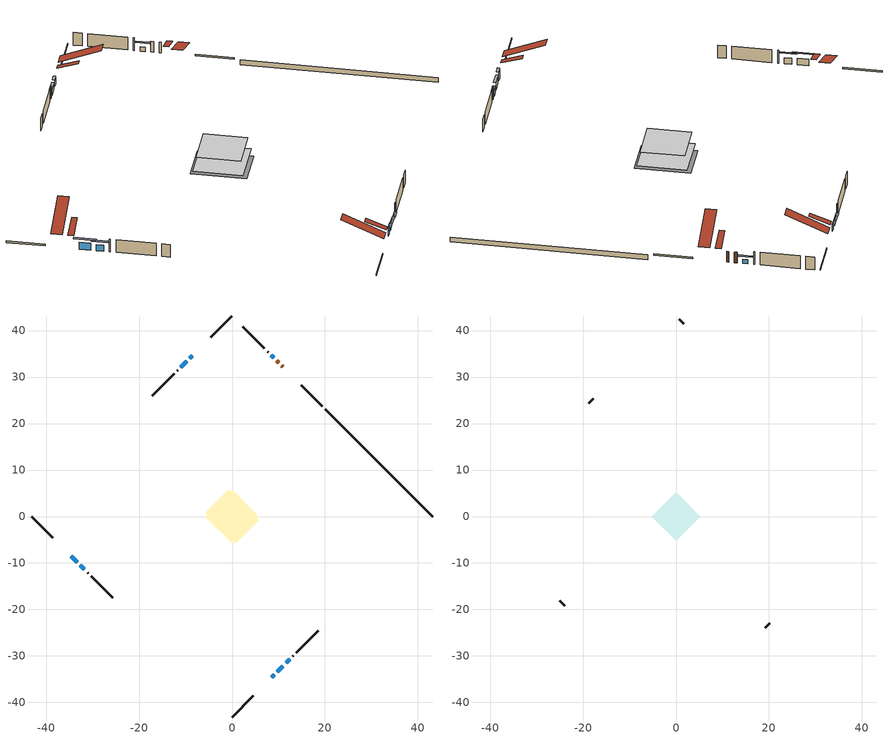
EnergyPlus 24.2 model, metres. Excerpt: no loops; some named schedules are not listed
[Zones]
conditioned space
 floor adiabatic (Floor2 construction): -5.7,0 0,5.7 5.7,0 0,-5.7 z0.44
 floor adiabatic (AdiabaticFloorConstruction): -5.81,0 0,5.81 5.81,0 0,-5.81 z0.44
 floor foundation (Slab1 construction): -5.77,0.85 -0.85,5.77 5.77,-0.85 0.85,-5.77 z-0.47
 wall outside (RimJoist1 construction): 0,-43.14 4.55,-38.58 / -43.14,0 -38.58,-4.55 / 0,43.14 -4.55,38.58 / 19.42,23.72 14.86,28.27 z0.44:0.74
 wall outside (AdiabaticWallConstruction 1): 10.87,32.26 10.66,32.47 / 10.01,33.13 9.65,33.49 z0.44:2.47
 wall outside (AdiabaticWallConstruction): 8.54,-34.59 9.08,-34.05 z0.44:2.12; -8.54,34.59 -9.08,34.05 z0.44:1.56; 8.99,34.14 8.42,34.72 z0.44:1.26; -9.74,33.4 -11.03,32.1 z0.44:1.41; 9.74,-33.4 10.96,-32.17 z0.44:1.76; 11.62,-31.52 12.43,-30.71 z0.44:1.38; -34.59,-8.54 -33.26,-9.88 z0.44:1.71; -32.61,-10.53 -31.74,-11.39 z0.44:1.61
 wall outside (Wall1 construction): 13.08,-30.05 13.21,-29.93 / -31.09,-12.05 -30.96,-12.17 / -11.69,31.45 -11.81,31.32 / 7.76,35.38 7.64,35.5 z0.44:2.88
 wall outside (Wall2 construction): 13.86,-29.27 18.53,-24.6 / -30.31,-12.83 -25.64,-17.5 / -12.47,30.67 -17.14,26 / 6.98,36.15 2.31,40.82 z0.44:2.88
 wall foundation (FoundationWall1 construction): 43.14,0 20.07,23.06 z-0.47:0.44
 window (WindowConstruction 6): 8.54,-34.59 9.08,-34.05 z0.44:2.12
 window (WindowConstruction 7): -8.54,34.59 -9.08,34.05 z0.44:1.56
 window (WindowConstruction): 8.99,34.14 8.42,34.72 z0.44:1.25
 window (WindowConstruction 1): -9.74,33.4 -11.03,32.1 z0.44:1.41
 window (WindowConstruction 2): 9.74,-33.4 10.96,-32.17 z0.44:1.76
 window (WindowConstruction 3): 11.62,-31.52 12.43,-30.71 z0.44:1.38
 window (WindowConstruction 4): -34.59,-8.54 -33.26,-9.87 z0.44:1.71
 window (WindowConstruction 5): -32.61,-10.53 -31.74,-11.39 z0.44:1.61
 door (Door): 10.87,32.26 10.66,32.47 z0.44:2.47
 door (Door 1): 10.01,33.13 9.65,33.49 z0.44:2.47
 ceiling adiabatic (AdiabaticFloorConstruction): 0,-5.81 5.81,0 0,5.81 -5.81,0 z0.44
 roof outside (Roof2 construction): 7.89,-35.25,2.88 5.33,-32.7,4.08 4.66,-33.37,4.08 7.22,-35.92,2.88; -35.25,-7.89,2.88 -32.7,-5.33,4.08 -33.37,-4.66,4.08 -35.92,-7.22,2.88; -7.89,35.25,2.88 -5.33,32.7,4.08 -4.66,33.37,4.08 -7.22,35.92,2.88; 11.53,31.61,2.88 8.98,29.05,4.08 9.65,28.38,4.08 12.2,30.93,2.88
attic - vented
 floor to conditioned space (Floor1 construction Reversed): -5.18,0 0,5.18 5.18,0 0,-5.18 z2.88
 wall outside (Wall3 construction): 19.19,-23.95 20.19,-22.95 / -24.98,-18.16 -23.98,-19.16 / -17.8,25.34 -18.8,24.34 / 1.66,41.48 0.66,42.48 z0.44:2.88
 roof outside (Roof1 construction): 6.56,-36.58,2.88 1.58,-31.6,5.81 0.24,-32.95,5.81 5.21,-37.93,2.88; -36.58,-6.56,2.88 -31.6,-1.58,5.81 -32.95,-0.24,5.81 -37.93,-5.21,2.88; -6.56,36.58,2.88 -1.58,31.6,5.81 -0.24,32.95,5.81 -5.21,37.93,2.88; 12.86,30.28,2.88 7.89,25.3,5.81 9.23,23.96,5.81 14.21,28.93,2.88
shading: 9.23,-33.91 8.4,-34.73 8.69,-35.03 9.52,-34.2 z2.32; -9.23,33.91 -8.4,34.73 -8.69,35.03 -9.52,34.2 z1.76; 7.88,35.26 9.53,33.61 9.82,33.9 8.17,35.55 z2.01; -11.18,31.96 -9.6,33.54 -9.89,33.83 -11.47,32.25 z1.61; 11.1,-32.03 9.6,-33.54 9.89,-33.83 11.4,-32.32 z1.96; 12.57,-30.57 11.48,-31.66 11.77,-31.95 12.86,-30.86 z1.58; -32.62,-10.52 -35.24,-7.9 -35.53,-8.19 -32.91,-10.81 z2.62; -31.17,-11.97 -33.18,-9.96 -33.47,-10.25 -31.46,-12.26 z2.42
[Building]
Building 1: Terrain=Suburbs
[Site:Location]
Moncton Intl AP_NB: Latitude {deg}=46.11; Longitude {deg}=-64.68; Time Zone {hr}=-4; Elevation {m}=71; Keep Site Location Information=Yes
[Site:GroundTemperature:Shallow]
1.33672, -0.726403, -0.891626, 0.0874321, 4.0178, 7.92987, 11.3214, 13.4699, 13.6524, 11.905, 8.59993, 4.80787
[Site:WaterMainsTemperature]
Calculation Method=Schedule; Temperature Schedule=mains temperature schedule
[Material] Roughness=Rough; Thermal Absorptance=0.9
Name | Thickness {m} | Conductivity {W/m-K} | Density {kg/m3} | Specific Heat {J/kg-K} | Solar Absorptance | Visible Absorptance
asphalt or fiberglass shingles | 0.00635 | 0.162714 | 1121.4 | 1465.45 | 0.4 | 0.4
ceiling loosefill ins | 0.169333 | 0.0480833 | 16.02 | 1046.75 | 0.7 | 0.7
ceiling stud and cavity | 0.1397 | 0.255924 | 65.682 | 1177.47 | 0.7 | 0.7
concrete 4.0 in. | 0.1016 | 1.803125 | 2242.8 | 837.4 | 0.7 | 0.7
concrete 8.0 in. | 0.2032 | 1.803125 | 2242.8 | 837.4 | 0.7 | 0.7
door material | 0.04445 | 0.0639163 | 512.64 | 1214.23 | 0.7 | 0.7
door material 1 | 0.04445 | 0.053851 | 512.64 | 1214.23 | 0.7 | 0.7
exterior vertical ins | 0.0558578 | 0.029427 | 32.04 | 1214.23 | 0.7 | 0.7
floor covering | 0.0127 | 9.015625 | 54.468 | 1339.84 | 0.6 | 0.6
floor covering 1 | 0.0127 | 0.0433444 | 54.468 | 1339.84 | 0.6 | 0.6
floor rigid ins; wall rigid ins | 0.512978 | 0.029427 | 32.04 | 1214.23 | 0.7 | 0.7
floor stud and cavity | 0.0889 | 0.234607 | 50.32683 | 1063.81 | 0.7 | 0.7
floor stud and cavity 1 | 0.1397 | 1.75129 | 37.0049 | 1207.88 | 0.7 | 0.7
furniture material conditioned space 1 | 0.1524 | 0.115458 | 640.8 | 1214.23 | 0.6 | 0.6
gypsum board | 0.0127 | 0.160291 | 801 | 837.4 | 0.6 | 0.6
gypsum board 1 | 0.0127 | 0.160291 | 801 | 837.4 | 0.7 | 0.7
osb sheathing 0.5 in. | 0.0127 | 0.115458 | 512.64 | 1214.23 | 0.7 | 0.7
osb sheathing 0.75 in. | 0.01905 | 0.115458 | 512.64 | 1214.23 | 0.7 | 0.7
osb sheathing 2.0 in. | 0.0508 | 0.115458 | 512.64 | 1214.23 | 0.7 | 0.7
rim joist rigid ins | 0.103632 | 0.029427 | 32.04 | 1214.23 | 0.7 | 0.7
rim joist stud and cavity | 0.0508 | 0.0637457 | 125.044 | 1163.47 | 0.6 | 0.6
roof rigid ins | 0.051816 | 0.029427 | 32.04 | 1214.23 | 0.7 | 0.7
roof stud and cavity | 0.2032 | 0.21865 | 78.34581 | 1123.46 | 0.7 | 0.7
wall stud and cavity | 0.1397 | 0.127554 | 139.0536 | 1170.24 | 0.7 | 0.7
wall stud and cavity 1 | 0.1397 | 0.0940029 | 139.0536 | 1170.24 | 0.7 | 0.7
wall stud and cavity 2 | 0.0889 | 6.1454 | 50.32683 | 1063.81 | 0.6 | 0.6
wall stud and cavity 3 | 0.0889 | 0.380278 | 52.3479 | 1209.89 | 0.7 | 0.7
wall stud and cavity 4 | 0.0889 | 0.391764 | 83.0341 | 1211.67 | 0.7 | 0.7
wood siding | 0.0254 | 0.102417 | 544.68 | 1172.36 | 0.4 | 0.4
wood siding 1 | 0.00254 | 0.102417 | 544.68 | 1172.36 | 0.4 | 0.4
wood siding 2; wood siding 3; wood siding 4 | 0.0254 | 0.102417 | 544.68 | 1172.36 | 0.7 | 0.7
[WindowMaterial:SimpleGlazingSystem]
Name | U-Factor {W/m2-K} | Solar Heat Gain Coefficient
WindowMaterial | 3.04227 | 0.48
WindowMaterial 1 | 3.01899 | 0.51
WindowMaterial 2 | 2.95256 | 0.6
WindowMaterial 3 | 3.000823 | 0.54
WindowMaterial 4 | 2.22067 | 0.64
WindowMaterial 5 | 2.986628 | 0.56
WindowMaterial 6 | 2.938365 | 0.65
WindowMaterial 7 | 2.95256 | 0.64
[Construction]
AdiabaticFloorConstruction: floor stud and cavity 1, floor rigid ins, osb sheathing 0.75 in., floor covering 1
AdiabaticWallConstruction: wood siding 3, wall rigid ins, wall stud and cavity 3, gypsum board
AdiabaticWallConstruction 1: wood siding 4, wall rigid ins, wall stud and cavity 3, gypsum board
Door: door material
Door 1: door material 1
Floor1 construction Reversed: gypsum board, ceiling stud and cavity, ceiling loosefill ins
Floor2 construction: floor stud and cavity, floor covering
FoundationWall1 construction: concrete 8.0 in., gypsum board 1
furniture construction conditioned space 1: furniture material conditioned space 1
PartitionWallConstruction: gypsum board, wall stud and cavity 4, gypsum board
RimJoist1 construction: wood siding 2, rim joist rigid ins, osb sheathing 2.0 in., rim joist stud and cavity
Roof1 construction: asphalt or fiberglass shingles
Roof2 construction: asphalt or fiberglass shingles, roof rigid ins, osb sheathing 0.75 in., roof stud and cavity, gypsum board
Slab1 construction: concrete 4.0 in.
Wall1 construction: wood siding, osb sheathing 0.5 in., wall stud and cavity, gypsum board
Wall2 construction: wood siding, osb sheathing 0.5 in., wall stud and cavity 1, gypsum board
Wall3 construction: wood siding 1, wall stud and cavity 2
WindowConstruction: WindowMaterial
WindowConstruction 1: WindowMaterial 1
WindowConstruction 2: WindowMaterial 2
WindowConstruction 3: WindowMaterial 3
WindowConstruction 4: WindowMaterial 4
WindowConstruction 5: WindowMaterial 5
WindowConstruction 6: WindowMaterial 6
WindowConstruction 7: WindowMaterial 7
[Zone] Multiplier=1; Part of Total Floor Area=Yes
Name | Volume {m3}
attic - vented | 25.1619
conditioned space | 237.7
[Space]
Name | Zone | Volume {m3}
attic - vented 1 | attic - vented | 25.1619
conditioned space 1 | conditioned space | 237.7
[ZoneInfiltration:EffectiveLeakageArea]
infil attic - vented 1: Zone or Space=attic - vented 1; Schedule=Always On Discrete; Effective Air Leakage Area {cm2}=1892.12; Stack Coefficient=0.000373385; Wind Coefficient=1.30557e-05
[ZoneMixing]
whole house fan mix: Zone or Space=attic - vented; Schedule=Always On Continuous; Design Flow Rate Calculation Method=Flow/Zone; Design Flow Rate {m3/s}=0; Source Zone or Space=conditioned space
[SurfaceProperty:ExposedFoundationPerimeter]
Slab1: Exposed Perimeter Calculation Method=TotalExposedPerimeter; Total Exposed Perimeter {m}=32.615
[InternalMass] Zone or ZoneList=conditioned space; Space or SpaceList=conditioned space 1
Name | Construction | Surface Area {m2}
furniture mass conditioned space 1 | furniture construction conditioned space 1 | 78.9841
partition wall mass | PartitionWallConstruction | 132.43
[Lights]
interior lighting: Zone or ZoneList or Space or SpaceList=conditioned space 1; Schedule=interior lighting schedule; Design Level Calculation Method=LightingLevel; Lighting Level {W}=343.2; Return Air Fraction=0; Fraction Radiant=0.6; Fraction Visible=0.2; Fraction Replaceable=1
[People]
occupants: Zone or ZoneList or Space or SpaceList=conditioned space 1; Number of People Schedule=occupants schedule; Number of People Calculation Method=People; Number of People=3; Fraction Radiant=0.314171; Sensible Heat Fraction=0.56303; Activity Level Schedule=occupants activity schedule; Carbon Dioxide Generation Rate {m3/s-W}=0; Enable ASHRAE 55 Comfort Warnings=No; Mean Radiant Temperature Calculation Type=EnclosureAveraged
[ElectricEquipment] Zone or ZoneList or Space or SpaceList=conditioned space 1; Design Level Calculation Method=EquipmentLevel
Name | Schedule | Design Level {W} | Fraction Latent | Fraction Radiant | Fraction Lost
clothes dryer | clothes dryer schedule | 140.772 | 0.015 | 0.081 | 0.85
clothes washer | clothes washer schedule | 32.1985 | 0.03 | 0.162 | 0.7
cooking range | cooking range schedule | 215.147 | 0.08 | 0.432 | 0.2
dishwasher | dishwasher schedule | 66.8632 | 0.3 | 0.18 | 0.4
fridge | fridge schedule | 72.9452 | 0 | 0.6 | 0
mech vent bath fan 0 | mech vent bath fan 0 schedule | 50.2 | 0 | 0 | 1
mech vent house fan | mech vent house fan schedule | 0 | 0 | 0 | 1
mech vent house fan cfis | mech vent house fan cfis schedule | 0 | 0 | 0 | 0
misc plug loads | misc plug loads schedule | 494.7 | 0.045 | 0.513 | 0.1
whole house fan | Always On Discrete | 0 | 0 | 0 | 1
[OtherEquipment] Zone or ZoneList or Space or SpaceList=conditioned space 1; Design Level Calculation Method=EquipmentLevel
Name | Fuel Type | Schedule | Design Level {W} | Fraction Latent | Fraction Radiant | Fraction Lost
clothes dryer 1 | Electricity | clothes dryer schedule | 0 | 0.015 | 0.081 | 0.85
cooking range 1 | Electricity | cooking range schedule | 0 | 0.08 | 0.432 | 0.2
general water use latent | None | general water use schedule | 62.594 | 1 | 0 | 0
general water use sensible | None | general water use schedule | -61.6891 | 0 | 0.6 | 0
mech vent house fan latent load | None | Always On Discrete | 0 | 1 | 0 | 0
mech vent house fan sensible load | None | Always On Discrete | 0 | 0 | 0 | 0
water heater energy adjustment1 | Electricity | Always On Discrete | 0.01 | 0 | 0 | 1
[ZoneInfiltration:DesignFlowRate] Zone or ZoneList or Space or SpaceList=conditioned space 1; Schedule=Always On Discrete; Design Flow Rate Calculation Method=Flow/Zone; Design Flow Rate {m3/s}=0
infil flow; natural vent flow; whole house fan flow
[ZoneControl:Thermostat]
conditioned space Thermostat: Zone or ZoneList=conditioned space; Control Type Schedule=conditioned space Thermostat Schedule; Control 1=conditioned space temperature setpoint; Temperature Difference Between Cutout And Setpoint {deltaC}=0
[ZoneHVAC:Baseboard:Convective:Electric]
electric baseboard: Availability Schedule=Always On Discrete; Heating Design Capacity {W}=11080.4; Efficiency=1
[AirLoopHVAC:UnitarySystem]
unit heater unitary system: Control Type=Load; Controlling Zone or Thermostat Location=conditioned space; Dehumidification Control Type=None; Availability Schedule=Always On Discrete; Supply Fan=unit heater supply fan; Fan Placement=BlowThrough; Supply Air Fan Operating Mode Schedule=unit heater auto fan schedule; Heating Coil=unit heater htg coil; DX Heating Coil Sizing Ratio=1; Use DOAS DX Cooling Coil=No; Minimum Supply Air Temperature {C}=2; Latent Load Control=SensibleOnlyLoadControl; Cooling Supply Air Flow Rate Method=None; Heating Supply Air Flow Rate Method=SupplyAirFlowRate; Heating Supply Air Flow Rate {m3/s}=0.00141584; No Load Supply Air Flow Rate Method=SupplyAirFlowRate; No Load Supply Air Flow Rate {m3/s}=0; No Load Supply Air Flow Rate Control Set To Low Speed=Yes; Maximum Supply Air Temperature {C}=48.8889; Maximum Outdoor Dry-Bulb Temperature for Supplemental Heater Operation {C}=21; Ancillary On-Cycle Electric Power {W}=0; Ancillary Off-Cycle Electric Power {W}=0
[Fan:SystemModel]
unit heater supply fan: Availability Schedule=Always On Discrete; Design Maximum Air Flow Rate {m3/s}=0.00141584; Speed Control Method=Discrete; Electric Power Minimum Flow Rate Fraction=0.2; Design Pressure Rise {Pa}=500; Motor Efficiency=1; Motor In Air Stream Fraction=1; Design Electric Power Consumption {W}=Autosize; Design Power Sizing Method=PowerPerFlow; Electric Power Per Unit Flow Rate {W/(m3/s)}=1e-06; Electric Power Per Unit Flow Rate Per Unit Pressure {W/((m3/s)-Pa)}=1.66667; Fan Total Efficiency=0.7; Motor Loss Radiative Fraction=0; Number of Speeds=1; Speed Flow Fraction 1=1; Speed Electric Power Fraction 1=1
[Coil:Heating:Fuel]
unit heater htg coil: Availability Schedule=Always On Discrete; Fuel Type=Propane; Burner Efficiency=0.6; Nominal Capacity {W}=0.293071; On Cycle Parasitic Electric Load {W}=0; Off Cycle Parasitic Fuel Load {W}=0
[Zone equipment]
conditioned space: electric baseboard, unit heater unitary system
[Foundation:Kiva]
Foundation Kiva 1: Initial Indoor Air Temperature {C}=18; Wall Height Above Grade {m}=0.440009; Wall Depth Below Slab {m}=0.2032; Custom Block Material Name 1=exterior vertical ins; Custom Block Depth 1 {m}=0.910011; Custom Block X Position 1 {m}=0.2159; Custom Block Z Position 1 {m}=0
[Foundation:Kiva:Settings]
Soil Conductivity {W/m-K}=0.849921; Soil Density {kg/m3}=1842.3; Soil Specific Heat {J/kg-K}=418.7; Ground Solar Absorptivity=0.9; Ground Thermal Absorptivity=0.9; Ground Surface Roughness {m}=0.03; Far-Field Width {m}=40; Deep-Ground Boundary Condition=ZeroFlux; Deep-Ground Depth {m}=40; Minimum Cell Dimension {m}=0.2; Maximum Cell Growth Coefficient=3; Simulation Timestep=Timestep
[Exterior:Lights]
exterior lighting: Schedule=exterior lighting schedule; Design Level {W}=75.6
[EnergyManagementSystem:GlobalVariable]
infil_program_Qfan
infil_program_Qinf
natural_vent_program_Qnv
natural_vent_program_Qwhf
[EnergyManagementSystem:Sensor]
Name | Output:Variable or Output:Meter Index Key | Output:Variable or Output:Meter
airflow_gain | infil flow | Infiltration Sensible Heat Gain Energy
airflow_gain_1 | natural vent flow | Infiltration Sensible Heat Gain Energy
airflow_gain_2 | whole house fan flow | Infiltration Sensible Heat Gain Energy
airflow_loss | infil flow | Infiltration Sensible Heat Loss Energy
airflow_loss_1 | natural vent flow | Infiltration Sensible Heat Loss Energy
airflow_loss_2 | whole house fan flow | Infiltration Sensible Heat Loss Energy
clg_load_cond |  | Cooling:EnergyTransfer:Zone:CONDITIONED SPACE
clg_sp_s; clg_sp_s_1 | cooling setpoint | Schedule Value
clothes_dryer_exhaust_0_sch_s | clothes dryer exhaust 0 schedule | Schedule Value
conditioned_space_clg_unmet_s | conditioned space | Zone Cooling Setpoint Not Met Time
conditioned_space_htg_unmet_s | conditioned space | Zone Heating Setpoint Not Met Time
cool_season | cooling season schedule | Schedule Value
fridge_tin_s | conditioned space | Zone Mean Air Temperature
htg_load_cond |  | Heating:EnergyTransfer:Zone:CONDITIONED SPACE
htg_sp_s; htg_sp_s_1 | heating setpoint | Schedule Value
ig_ee_conv | clothes dryer | Electric Equipment Convective Heating Energy
ig_ee_conv_2 | cooking range | Electric Equipment Convective Heating Energy
ig_ee_conv_4 | fridge | Electric Equipment Convective Heating Energy
ig_ee_conv_5 | misc plug loads | Electric Equipment Convective Heating Energy
ig_ee_conv_6 | whole house fan | Electric Equipment Convective Heating Energy
ig_ee_rad | clothes dryer | Electric Equipment Radiant Heating Energy
ig_ee_rad_2 | cooking range | Electric Equipment Radiant Heating Energy
ig_ee_rad_4 | fridge | Electric Equipment Radiant Heating Energy
ig_ee_rad_5 | misc plug loads | Electric Equipment Radiant Heating Energy
ig_ee_rad_6 | whole house fan | Electric Equipment Radiant Heating Energy
ig_lgt_conv | interior lighting | Lights Convective Heating Energy
ig_lgt_rad | interior lighting | Lights Radiant Heating Energy
ig_lgt_vis | interior lighting | Lights Visible Radiation Heating Energy
ig_oe_conv | clothes dryer 1 | Other Equipment Convective Heating Energy
ig_oe_conv_1 | cooking range 1 | Other Equipment Convective Heating Energy
ig_oe_conv_2 | general water use latent | Other Equipment Convective Heating Energy
ig_oe_conv_3 | general water use sensible | Other Equipment Convective Heating Energy
ig_oe_conv_4 | water heater energy adjustment1 | Other Equipment Convective Heating Energy
ig_oe_rad | clothes dryer 1 | Other Equipment Radiant Heating Energy
ig_oe_rad_1 | cooking range 1 | Other Equipment Radiant Heating Energy
ig_oe_rad_2 | general water use latent | Other Equipment Radiant Heating Energy
ig_oe_rad_3 | general water use sensible | Other Equipment Radiant Heating Energy
ig_oe_rad_4 | water heater energy adjustment1 | Other Equipment Radiant Heating Energy
ig_ppl_conv | occupants | People Convective Heating Energy
ig_ppl_rad | occupants | People Radiant Heating Energy
im_conv | furniture mass conditioned space 1 | Surface Inside Face Convection Heat Gain Energy
im_conv_1 | partition wall mass | Surface Inside Face Convection Heat Gain Energy
im_ig | furniture mass conditioned space 1 | Surface Inside Face Internal Gains Radiation Heat Gain Energy
im_ig_1 | partition wall mass | Surface Inside Face Internal Gains Radiation Heat Gain Energy
im_lgt | furniture mass conditioned space 1 | Surface Inside Face Lights Radiation Heat Gain Energy
im_lgt_1 | partition wall mass | Surface Inside Face Lights Radiation Heat Gain Energy
im_sol | furniture mass conditioned space 1 | Surface Inside Face Solar Radiation Heat Gain Energy
im_sol_1 | partition wall mass | Surface Inside Face Solar Radiation Heat Gain Energy
im_surf | furniture mass conditioned space 1 | Surface Inside Face Net Surface Thermal Radiation Heat Gain Energy
im_surf_1 | partition wall mass | Surface Inside Face Net Surface Thermal Radiation Heat Gain Energy
mech_vent_bath_fan_0_sch_s | mech vent bath fan 0 schedule | Schedule Value
mv_conv | mech vent bath fan 0 | Electric Equipment Convective Heating Energy
mv_conv_1 | mech vent house fan | Electric Equipment Convective Heating Energy
mv_conv_2 | mech vent house fan cfis | Electric Equipment Convective Heating Energy
mv_conv_3 | mech vent house fan latent load | Other Equipment Convective Heating Energy
mv_conv_4 | mech vent house fan sensible load | Other Equipment Convective Heating Energy
mv_rad | mech vent bath fan 0 | Electric Equipment Radiant Heating Energy
mv_rad_1 | mech vent house fan | Electric Equipment Radiant Heating Energy
mv_rad_2 | mech vent house fan cfis | Electric Equipment Radiant Heating Energy
mv_rad_3 | mech vent house fan latent load | Other Equipment Radiant Heating Energy
mv_rad_4 | mech vent house fan sensible load | Other Equipment Radiant Heating Energy
natural_vent_s | natural vent schedule | Schedule Value
out_pb_s |  | Site Outdoor Air Barometric Pressure
out_wt_s |  | Site Outdoor Air Humidity Ratio
site_vw_s |  | Site Wind Speed
ss_back_out | Window1 | Surface Window Shortwave from Zone Back Out Window Heat Transfer Rate
ss_back_out_1 | Window2 | Surface Window Shortwave from Zone Back Out Window Heat Transfer Rate
ss_back_out_2 | Window3 | Surface Window Shortwave from Zone Back Out Window Heat Transfer Rate
ss_back_out_3 | Window4 | Surface Window Shortwave from Zone Back Out Window Heat Transfer Rate
ss_back_out_4 | Window6 | Surface Window Shortwave from Zone Back Out Window Heat Transfer Rate
ss_back_out_5 | Window7 | Surface Window Shortwave from Zone Back Out Window Heat Transfer Rate
ss_back_out_6 | Window8 | Surface Window Shortwave from Zone Back Out Window Heat Transfer Rate
ss_back_out_7 | Window9 | Surface Window Shortwave from Zone Back Out Window Heat Transfer Rate
ss_conv | Door1 | Surface Inside Face Convection Heat Gain Energy
ss_conv_1 | Door2 | Surface Inside Face Convection Heat Gain Energy
ss_conv_2 | Window1 | Surface Inside Face Convection Heat Gain Energy
ss_conv_3 | Window2 | Surface Inside Face Convection Heat Gain Energy
ss_conv_4 | Window3 | Surface Inside Face Convection Heat Gain Energy
ss_conv_5 | Window4 | Surface Inside Face Convection Heat Gain Energy
ss_conv_6 | Window6 | Surface Inside Face Convection Heat Gain Energy
ss_conv_7 | Window7 | Surface Inside Face Convection Heat Gain Energy
ss_conv_8 | Window8 | Surface Inside Face Convection Heat Gain Energy
ss_conv_9 | Window9 | Surface Inside Face Convection Heat Gain Energy
ss_ig | Door1 | Surface Inside Face Internal Gains Radiation Heat Gain Energy
ss_ig_1 | Door2 | Surface Inside Face Internal Gains Radiation Heat Gain Energy
ss_ig_2 | Window1 | Surface Inside Face Internal Gains Radiation Heat Gain Energy
ss_ig_3 | Window2 | Surface Inside Face Internal Gains Radiation Heat Gain Energy
ss_ig_4 | Window3 | Surface Inside Face Internal Gains Radiation Heat Gain Energy
ss_ig_5 | Window4 | Surface Inside Face Internal Gains Radiation Heat Gain Energy
ss_ig_6 | Window6 | Surface Inside Face Internal Gains Radiation Heat Gain Energy
ss_ig_7 | Window7 | Surface Inside Face Internal Gains Radiation Heat Gain Energy
ss_ig_8 | Window8 | Surface Inside Face Internal Gains Radiation Heat Gain Energy
ss_ig_9 | Window9 | Surface Inside Face Internal Gains Radiation Heat Gain Energy
ss_lgt | Door1 | Surface Inside Face Lights Radiation Heat Gain Energy
ss_lgt_1 | Door2 | Surface Inside Face Lights Radiation Heat Gain Energy
ss_sol | Door1 | Surface Inside Face Solar Radiation Heat Gain Energy
ss_sol_1 | Door2 | Surface Inside Face Solar Radiation Heat Gain Energy
ss_surf | Door1 | Surface Inside Face Net Surface Thermal Radiation Heat Gain Energy
ss_surf_1 | Door2 | Surface Inside Face Net Surface Thermal Radiation Heat Gain Energy
ss_surf_2 | Window1 | Surface Inside Face Net Surface Thermal Radiation Heat Gain Energy
ss_surf_3 | Window2 | Surface Inside Face Net Surface Thermal Radiation Heat Gain Energy
ss_surf_4 | Window3 | Surface Inside Face Net Surface Thermal Radiation Heat Gain Energy
ss_surf_5 | Window4 | Surface Inside Face Net Surface Thermal Radiation Heat Gain Energy
ss_surf_6 | Window6 | Surface Inside Face Net Surface Thermal Radiation Heat Gain Energy
ss_surf_7 | Window7 | Surface Inside Face Net Surface Thermal Radiation Heat Gain Energy
ss_surf_8 | Window8 | Surface Inside Face Net Surface Thermal Radiation Heat Gain Energy
ss_surf_9 | Window9 | Surface Inside Face Net Surface Thermal Radiation Heat Gain Energy
ss_trans_in | Window1 | Surface Window Transmitted Solar Radiation Rate
ss_trans_in_1 | Window2 | Surface Window Transmitted Solar Radiation Rate
ss_trans_in_2 | Window3 | Surface Window Transmitted Solar Radiation Rate
ss_trans_in_3 | Window4 | Surface Window Transmitted Solar Radiation Rate
ss_trans_in_4 | Window6 | Surface Window Transmitted Solar Radiation Rate
ss_trans_in_5 | Window7 | Surface Window Transmitted Solar Radiation Rate
ss_trans_in_6 | Window8 | Surface Window Transmitted Solar Radiation Rate
ss_trans_in_7 | Window9 | Surface Window Transmitted Solar Radiation Rate
ss_trans_out | Window1 | Surface Inside Face Initial Transmitted Diffuse Transmitted Out Window Solar Radiation Rate
ss_trans_out_1 | Window2 | Surface Inside Face Initial Transmitted Diffuse Transmitted Out Window Solar Radiation Rate
ss_trans_out_2 | Window3 | Surface Inside Face Initial Transmitted Diffuse Transmitted Out Window Solar Radiation Rate
